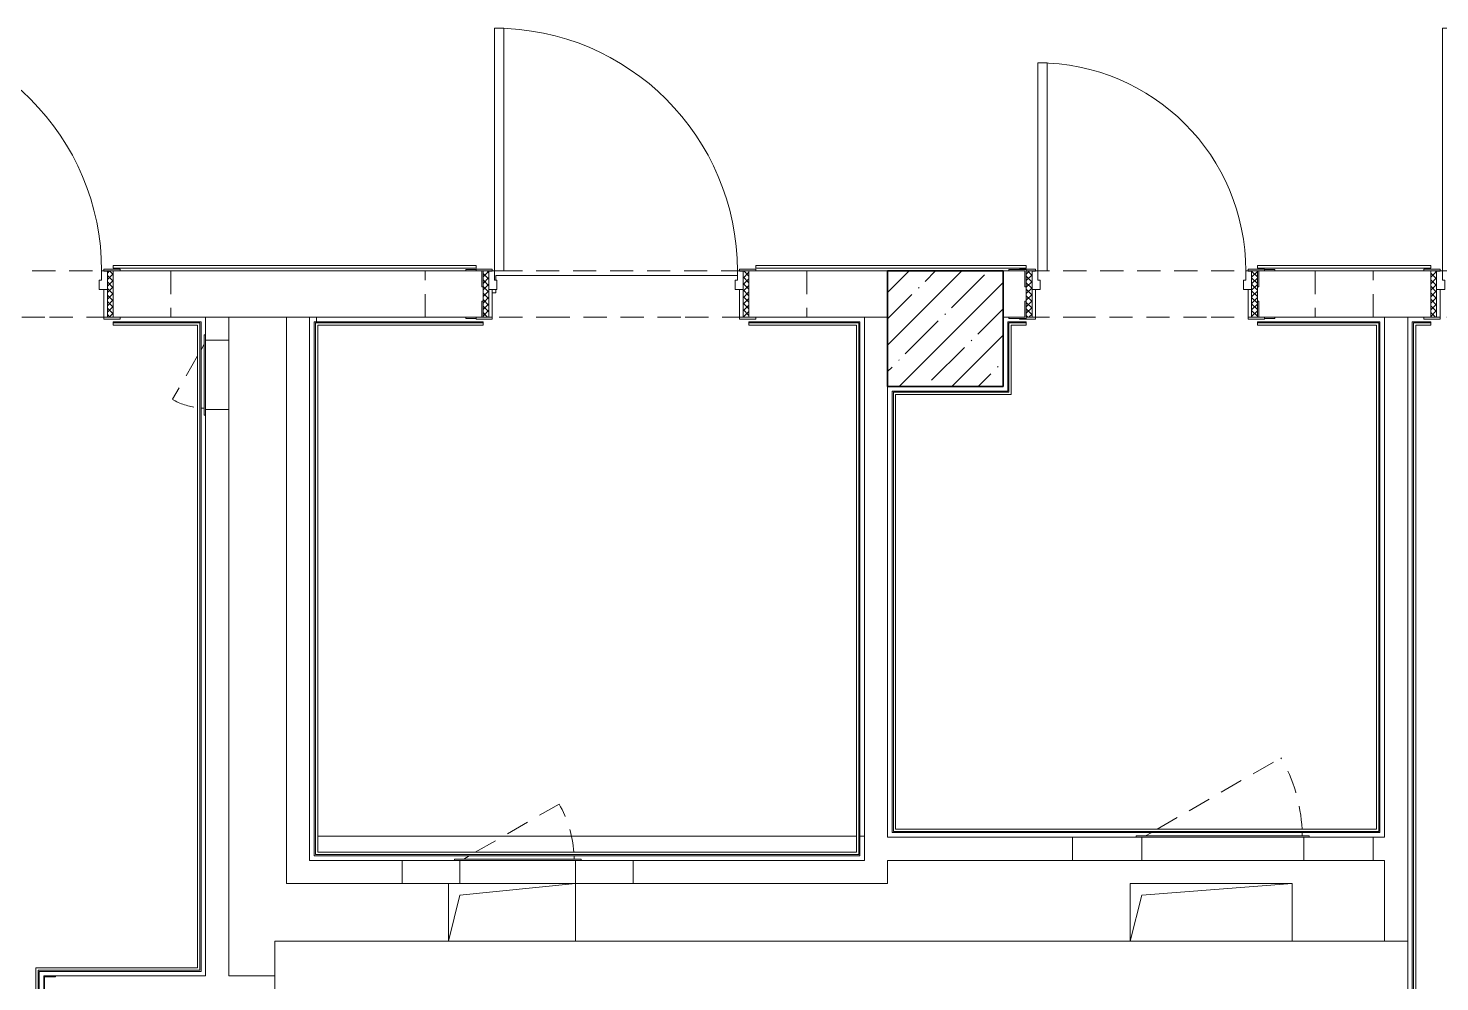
# Model space of a CAD drawing. Header units: millimetres. Extents: x 5993 to 95364, y 94667 to 143522.
# Drawn here: x 42367.9 to 42864.9, y 114343.1 to 114678.9 of the extents above; entities that cross this region are included whole.
import ezdxf

# ---------------------------------------------------------------- set-up
doc = ezdxf.new("R2010")
doc.units = ezdxf.units.MM
doc.linetypes.add('200_ШТРИХ__ш1_п0_6_', pattern=[160, 100, -60])
doc.linetypes.add('200_ШТРИХ_ш1п0_6_', pattern=[160, 100, -60])
for name, color, linetype, lineweight in [('0-2', 7, 'Continuous', 9), ('Двери', 7, 'Continuous', 9), ('Каркас_Импост', 7, 'Continuous', 13), ('Каркас_Импост-1', 7, 'Continuous', 9), ('Несущие колонны', 7, 'Continuous', 9), ('Несущие колонны-1', 7, 'Continuous', 35), ('Обобщенные модели', 7, 'Continuous', 9), ('Общие ребра', 7, 'Continuous', 9), ('Окна', 7, 'Continuous', 9), ('Открывание в плане-1', 7, '200_ШТРИХ__ш1_п0_6_', 9), ('Открывание-1', 7, 'Continuous', 9), ('Панель-2', 7, 'Continuous', 13), ('Перекрытия', 7, 'Continuous', 9), ('Перемычка_Пунктирные линии-1', 7, '200_ШТРИХ_ш1п0_6_', 9), ('Стены', 7, 'Continuous', 9), ('Стены-1', 7, 'Continuous', 13)]:
    doc.layers.add(name, color=color, linetype=linetype, lineweight=lineweight)
pattern_1 = [(135, (1726.41, 164.685), (-14.14214, -14.14214), []), (225, (1726.41, 164.685), (14.14214, -14.14214), [])]
pattern_2 = [(45, (-396.384, 164.685), (-14.1421, 14.1421), []), (135, (-396.384, 164.685), (-14.1421, -14.1421), [])]

# ---------------------------------------------------------------- blocks, each defined once
blk = doc.blocks.new('BSC_Колонна _Прямоугольная - 500х500-V71-АИ2_01_План напольных покрытий и плинтусов 1го этажа _Часть 2_')
at = {"layer": 'Несущие колонны'}
h = blk.add_hatch(dxfattribs=at)
h.set_pattern_fill('FP_81', color=256, style=0, pattern_type=2)
h.set_pattern_definition([(45, (-13000, -7650), (-114.0493, 114.0493), []), (45, (-12885.95, -7650), (-114.0493, 114.0493), [201.612, -40.322, 3.353, -36.97])])
h.paths.add_polyline_path([(-250, -250), (250, -250), (250, 250), (-250, 250)], flags=0)
at = {"layer": 'Несущие колонны-1'}
for p, q in [((250, 250), (-250, 250)), ((-250, 250), (-250, -250)), ((250, -250), (250, 250)), ((-250, -250), (250, -250))]:
    blk.add_line(p, q, dxfattribs=at)
blk = doc.blocks.new('Дверь_СКБ_1Ст_Внутренняя_ШЕР - СОШ_Д-12_Дв_1150x2100h_С_У учеников_ душевые-27987605-АИ2_01_План напольных покрытий и плинтусов 1го этажа _Часть 2_')
at = {"layer": 'Двери'}
h = blk.add_hatch(dxfattribs=at)
h.set_pattern_fill('FP_91', color=256, style=0, pattern_type=2)
h.set_pattern_definition(pattern_1)
h.paths.add_polyline_path([(587.5, -100), (587.5, 100), (562.5, 100), (562.5, -100)], flags=0)
at = {"layer": 'Каркас_Импост-1'}
h = blk.add_hatch(dxfattribs=at)
h.set_pattern_fill('FP_92', color=256, style=0, pattern_type=2)
h.set_pattern_definition(pattern_2)
h.paths.add_polyline_path([(-537.5, -100), (-537.5, 100), (-562.5, 100), (-562.5, -100)], flags=0)
at = {"layer": 'Каркас_Импост'}
for p, q in [((-522.5, 108), (-592.5, 108)), ((-592.5, 108), (-592.5, 106)), ((-537.5, 100), (-562.5, 100)), ((-562.5, 100), (-522.5, 100)), ((-512.5, 100), (-537.5, 100)), ((-537.5, 100), (-537.5, 20)), ((-537.5, -100), (-537.5, 100)), ((-522.5, 100), (-537.5, 100)), ((-537.5, 100), (-537.5, 99)), ((-537.5, 99), (-522.5, 99)), ((-522.5, 100), (-522.5, 108)), ((-522.5, 99), (-522.5, 100)), ((-512.5, 60), (-512.5, 100)), ((537.5, 100), (537.5, 60)), ((562.5, 100), (537.5, 100)), ((617.5, 108), (547.5, 108)), ((547.5, 108), (547.5, 100)), ((562.5, 100), (547.5, 100)), ((547.5, 100), (547.5, 99)), ((547.5, 100), (617.5, 100)), ((547.5, 99), (562.5, 99)), ((562.5, 20), (562.5, 100)), ((587.5, 100), (562.5, 100)), ((562.5, 100), (562.5, -100)), ((562.5, 99), (562.5, 100)), ((587.5, -100), (587.5, 100)), ((617.5, 100), (617.5, 108)), ((-562.5, 31), (-562.5, -31)), ((-537.5, 20), (-502.5, 20)), ((-522.5, 20), (-537.5, 20)), ((-537.5, 20), (-537.5, -100)), ((-522.5, -100), (-522.5, 20)), ((-502.5, 60), (-512.5, 60)), ((-502.5, 20), (-502.5, 60)), ((537.5, 60), (527.5, 60)), ((527.5, 60), (527.5, 20)), ((527.5, 20), (562.5, 20)), ((562.5, 20), (547.5, 20)), ((547.5, 20), (547.5, -100)), ((562.5, -100), (562.5, 20)), ((-592.5, -106), (-592.5, -108)), ((-592.5, -108), (-522.5, -108)), ((-562.5, -100), (-537.5, -100)), ((-522.5, -100), (-562.5, -100)), ((-537.5, -100), (-522.5, -100)), ((-522.5, -108), (-522.5, -100)), ((547.5, -100), (562.5, -100)), ((617.5, -100), (547.5, -100)), ((547.5, -100), (547.5, -108)), ((547.5, -108), (617.5, -108)), ((562.5, -100), (587.5, -100)), ((617.5, -108), (617.5, -100))]:
    blk.add_line(p, q, dxfattribs=at)
at = {"layer": 'Открывание-1'}
blk.add_arc((-512.5, 100), 1050, 360, 90, dxfattribs=at)
at = {"layer": 'Панель-2'}
for p, q in [((-512.5, 1150), (-512.5, 100)), ((-472.5, 1150), (-512.5, 1150)), ((-472.5, 100), (-472.5, 1150)), ((-512.5, 100), (-472.5, 100))]:
    blk.add_line(p, q, dxfattribs=at)
blk = doc.blocks.new('Дверь_СКБ_1Ст_Внутренняя_ШЕР - СОШ_Д-12_Дв_1150x2100h_С_У учеников_ душевые-27989864-АИ2_01_План напольных покрытий и плинтусов 1го этажа _Часть 2_')
at = {"layer": 'Двери'}
h = blk.add_hatch(dxfattribs=at)
h.set_pattern_fill('FP_91', color=256, style=0, pattern_type=2)
h.set_pattern_definition(pattern_1)
h.paths.add_polyline_path([(587.5, -100), (587.5, 100), (562.5, 100), (562.5, -100)], flags=0)
at = {"layer": 'Каркас_Импост-1'}
h = blk.add_hatch(dxfattribs=at)
h.set_pattern_fill('FP_92', color=256, style=0, pattern_type=2)
h.set_pattern_definition(pattern_2)
h.paths.add_polyline_path([(-562.5, -100), (-537.5, -100), (-537.5, 100), (-562.5, 100)], flags=0)
at = {"layer": 'Каркас_Импост'}
for p, q in [((-522.5, 108), (-592.5, 108)), ((-592.5, 108), (-592.5, 100)), ((-592.5, 100), (-522.5, 100)), ((-537.5, 100), (-562.5, 100)), ((-562.5, 100), (-562.5, -100)), ((-512.5, 100), (-537.5, 100)), ((-537.5, 100), (-537.5, 20)), ((-537.5, -100), (-537.5, 100)), ((-522.5, 100), (-537.5, 100)), ((-537.5, 100), (-537.5, 99)), ((-537.5, 99), (-522.5, 99)), ((-522.5, 100), (-522.5, 108)), ((-522.5, 99), (-522.5, 100)), ((-512.5, 60), (-512.5, 100)), ((537.5, 100), (537.5, 60)), ((562.5, 100), (537.5, 100)), ((617.5, 108), (547.5, 108)), ((547.5, 108), (547.5, 100)), ((562.5, 100), (547.5, 100)), ((547.5, 100), (547.5, 99)), ((547.5, 100), (617.5, 100)), ((547.5, 99), (562.5, 99)), ((562.5, 20), (562.5, 100)), ((587.5, 100), (562.5, 100)), ((562.5, 100), (562.5, -100)), ((562.5, 99), (562.5, 100)), ((587.5, -100), (587.5, 100)), ((617.5, 100), (617.5, 108)), ((-537.5, 20), (-502.5, 20)), ((-522.5, 20), (-537.5, 20)), ((-537.5, 20), (-537.5, -100)), ((-522.5, -100), (-522.5, 20)), ((-502.5, 60), (-512.5, 60)), ((-502.5, 20), (-502.5, 60)), ((537.5, 60), (527.5, 60)), ((527.5, 60), (527.5, 20)), ((527.5, 20), (562.5, 20)), ((562.5, 20), (547.5, 20)), ((547.5, 20), (547.5, -100)), ((562.5, -100), (562.5, 20)), ((-522.5, -100), (-592.5, -100)), ((-592.5, -100), (-592.5, -108)), ((-592.5, -108), (-522.5, -108)), ((-562.5, -100), (-537.5, -100)), ((-537.5, -100), (-522.5, -100)), ((-522.5, -108), (-522.5, -100)), ((547.5, -100), (562.5, -100)), ((617.5, -100), (547.5, -100)), ((547.5, -100), (547.5, -108)), ((547.5, -108), (617.5, -108)), ((562.5, -100), (587.5, -100)), ((617.5, -108), (617.5, -100))]:
    blk.add_line(p, q, dxfattribs=at)
at = {"layer": 'Открывание-1'}
blk.add_arc((-512.5, 100), 1050, 360, 90, dxfattribs=at)
at = {"layer": 'Панель-2'}
for p, q in [((-512.5, 1150), (-512.5, 100)), ((-472.5, 1150), (-512.5, 1150)), ((-472.5, 100), (-472.5, 1150)), ((-512.5, 100), (-472.5, 100))]:
    blk.add_line(p, q, dxfattribs=at)
blk = doc.blocks.new('Дверь_СКБ_1Ст_Внутренняя_ШЕР - СОШ_Д-5_Дв_1000x2100h_ПУИ-27948078-АИ2_01_План напольных покрытий и плинтусов 1го этажа _Часть 2_')
at = {"layer": 'Двери'}
h = blk.add_hatch(dxfattribs=at)
h.set_pattern_fill('FP_107', color=256, style=0, pattern_type=2)
h.set_pattern_definition([(135, (1801.41, 164.685), (-14.14214, -14.14214), []), (225, (1801.41, 164.685), (14.14214, -14.14214), [])])
h.paths.add_polyline_path([(512.5, -100), (512.5, 100), (487.5, 100), (487.5, -100)], flags=0)
at = {"layer": 'Каркас_Импост-1'}
h = blk.add_hatch(dxfattribs=at)
h.set_pattern_fill('FP_108', color=256, style=0, pattern_type=2)
h.set_pattern_definition([(45, (-321.384, 164.685), (-14.1421, 14.1421), []), (135, (-321.384, 164.685), (-14.1421, -14.1421), [])])
h.paths.add_polyline_path([(-462.5, -100), (-462.5, 100), (-487.5, 100), (-487.5, -100)], flags=0)
at = {"layer": 'Каркас_Импост'}
for p, q in [((-447.5, 108), (-517.5, 108)), ((-517.5, 108), (-517.5, 106)), ((-462.5, 100), (-487.5, 100)), ((-487.5, 100), (-447.5, 100)), ((-437.5, 100), (-462.5, 100)), ((-462.5, 100), (-462.5, 20)), ((-462.5, -100), (-462.5, 100)), ((-447.5, 100), (-462.5, 100)), ((-462.5, 100), (-462.5, 99)), ((-462.5, 99), (-447.5, 99)), ((-447.5, 100), (-447.5, 108)), ((-447.5, 99), (-447.5, 100)), ((-437.5, 60), (-437.5, 100)), ((462.5, 100), (462.5, 60)), ((487.5, 100), (462.5, 100)), ((542.5, 108), (472.5, 108)), ((472.5, 108), (472.5, 100)), ((487.5, 100), (472.5, 100)), ((472.5, 100), (472.5, 99)), ((472.5, 100), (542.5, 100)), ((472.5, 99), (487.5, 99)), ((487.5, 20), (487.5, 100)), ((512.5, 100), (487.5, 100)), ((487.5, 100), (487.5, -100)), ((487.5, 99), (487.5, 100)), ((512.5, -100), (512.5, 100)), ((542.5, 100), (542.5, 108)), ((-487.5, 31), (-487.5, -31)), ((-462.5, 20), (-427.5, 20)), ((-447.5, 20), (-462.5, 20)), ((-462.5, 20), (-462.5, -100)), ((-447.5, -100), (-447.5, 20)), ((-427.5, 60), (-437.5, 60)), ((-427.5, 20), (-427.5, 60)), ((462.5, 60), (452.5, 60)), ((452.5, 60), (452.5, 20)), ((452.5, 20), (487.5, 20)), ((487.5, 20), (472.5, 20)), ((472.5, 20), (472.5, -100)), ((487.5, -100), (487.5, 20)), ((-517.5, -106), (-517.5, -108)), ((-517.5, -108), (-447.5, -108)), ((-487.5, -100), (-462.5, -100)), ((-447.5, -100), (-487.5, -100)), ((-462.5, -100), (-447.5, -100)), ((-447.5, -108), (-447.5, -100)), ((472.5, -100), (487.5, -100)), ((542.5, -100), (472.5, -100)), ((472.5, -100), (472.5, -108)), ((472.5, -108), (542.5, -108)), ((487.5, -100), (512.5, -100)), ((542.5, -108), (542.5, -100))]:
    blk.add_line(p, q, dxfattribs=at)
at = {"layer": 'Открывание-1'}
blk.add_arc((-437.5, 100), 900, 360, 90, dxfattribs=at)
at = {"layer": 'Панель-2'}
for p, q in [((-437.5, 1000), (-437.5, 100)), ((-397.5, 1000), (-437.5, 1000)), ((-397.5, 100), (-397.5, 1000)), ((-437.5, 100), (-397.5, 100))]:
    blk.add_line(p, q, dxfattribs=at)
blk = doc.blocks.new('Дверь_СКБ_1Ст_Внутренняя_ШЕР - СОШ_Д-11_Дв_1150x2100h_с_у МГН и персонала_ КЛГ-27989321-АИ2_01_План напольных покрытий и плинтусов 1го этажа _Часть 2_')
at = {"layer": 'Двери'}
h = blk.add_hatch(dxfattribs=at)
h.set_pattern_fill('FP_91', color=256, style=0, pattern_type=2)
h.set_pattern_definition(pattern_1)
h.paths.add_polyline_path([(587.5, -100), (587.5, 100), (562.5, 100), (562.5, -100)], flags=0)
at = {"layer": 'Каркас_Импост-1'}
h = blk.add_hatch(dxfattribs=at)
h.set_pattern_fill('FP_92', color=256, style=0, pattern_type=2)
h.set_pattern_definition(pattern_2)
h.paths.add_polyline_path([(-537.5, -100), (-537.5, 100), (-562.5, 100), (-562.5, -100)], flags=0)
at = {"layer": 'Каркас_Импост'}
for p, q in [((-522.5, 108), (-592.5, 108)), ((-592.5, 108), (-592.5, 100)), ((-592.5, 100), (-522.5, 100)), ((-537.5, 100), (-562.5, 100)), ((-562.5, 100), (-562.5, -100)), ((-512.5, 100), (-537.5, 100)), ((-537.5, 100), (-537.5, 20)), ((-537.5, -100), (-537.5, 100)), ((-522.5, 100), (-537.5, 100)), ((-537.5, 100), (-537.5, 99)), ((-537.5, 99), (-522.5, 99)), ((-522.5, 100), (-522.5, 108)), ((-522.5, 99), (-522.5, 100)), ((-512.5, 60), (-512.5, 100)), ((537.5, 100), (537.5, 60)), ((562.5, 100), (537.5, 100)), ((617.5, 108), (547.5, 108)), ((547.5, 108), (547.5, 100)), ((562.5, 100), (547.5, 100)), ((547.5, 100), (547.5, 99)), ((547.5, 100), (617.5, 100)), ((547.5, 99), (562.5, 99)), ((562.5, 20), (562.5, 100)), ((587.5, 100), (562.5, 100)), ((562.5, 100), (562.5, -100)), ((562.5, 99), (562.5, 100)), ((587.5, -100), (587.5, 100)), ((617.5, 100), (617.5, 108)), ((-537.5, 20), (-502.5, 20)), ((-522.5, 20), (-537.5, 20)), ((-537.5, 20), (-537.5, -100)), ((-522.5, -100), (-522.5, 20)), ((-502.5, 60), (-512.5, 60)), ((-502.5, 20), (-502.5, 60)), ((537.5, 60), (527.5, 60)), ((527.5, 60), (527.5, 20)), ((527.5, 20), (562.5, 20)), ((562.5, 20), (547.5, 20)), ((547.5, 20), (547.5, -100)), ((562.5, -100), (562.5, 20)), ((-522.5, -100), (-592.5, -100)), ((-592.5, -100), (-592.5, -108)), ((-592.5, -108), (-522.5, -108)), ((-562.5, -100), (-537.5, -100)), ((-537.5, -100), (-522.5, -100)), ((-522.5, -108), (-522.5, -100)), ((547.5, -100), (562.5, -100)), ((617.5, -100), (547.5, -100)), ((547.5, -100), (547.5, -108)), ((547.5, -108), (617.5, -108)), ((562.5, -100), (587.5, -100)), ((617.5, -108), (617.5, -100))]:
    blk.add_line(p, q, dxfattribs=at)
at = {"layer": 'Открывание-1'}
blk.add_arc((-512.5, 100), 1050, 360, 90, dxfattribs=at)
at = {"layer": 'Панель-2'}
for p, q in [((-512.5, 1150), (-512.5, 100)), ((-472.5, 1150), (-512.5, 1150)), ((-472.5, 100), (-472.5, 1150)), ((-512.5, 100), (-472.5, 100))]:
    blk.add_line(p, q, dxfattribs=at)
blk = doc.blocks.new('Фахверк_СКБ_Уголок - 200_4010_1-27904659-АИ2_01_План напольных покрытий и плинтусов 1го этажа _Часть 2_')
at = {"layer": 'Обобщенные модели'}
for p, q in [((125, 156), (50, 156)), ((50, 156), (50, 150)), ((50, 150), (119, 150)), ((119, 150), (119, 81)), ((125, 81), (125, 156)), ((119, 81), (125, 81)), ((125, 19), (119, 19)), ((119, 19), (119, -50)), ((125, -56), (125, 19)), ((119, -50), (50, -50)), ((50, -50), (50, -56)), ((50, -56), (125, -56))]:
    blk.add_line(p, q, dxfattribs=at)
blk = doc.blocks.new('АР_Перемычка - АР_Перемычка-27948074-АИ2_01_План напольных покрытий и плинтусов 1го этажа _Часть 2_')
at = {"layer": 'Перемычка_Пунктирные линии-1'}
for p, q in [((0, 100), (1250, 100)), ((1250, 100), (1250, -100)), ((0, -31), (0, 31)), ((0, -100), (200, -100)), ((200, -100), (800, -100)), ((800, -100), (1250, -100))]:
    blk.add_line(p, q, dxfattribs=at)
blk = doc.blocks.new('АР_Перемычка - АР_Перемычка-27988150-АИ2_01_План напольных покрытий и плинтусов 1го этажа _Часть 2_')
at = {"layer": 'Перемычка_Пунктирные линии-1'}
for p, q in [((0, 100), (1400, 100)), ((1400, 100), (1400, -100)), ((0, -31), (0, 31)), ((0, -100), (275, -100)), ((275, -100), (875, -100)), ((875, -100), (1400, -100))]:
    blk.add_line(p, q, dxfattribs=at)
blk = doc.blocks.new('АР_Перемычка - АР_Перемычка-27989294-АИ2_01_План напольных покрытий и плинтусов 1го этажа _Часть 2_')
at = {"layer": 'Обобщенные модели'}
blk.add_line((-250, -100), (-243, -100), dxfattribs=at)
at = {"layer": 'Перемычка_Пунктирные линии-1'}
for p, q in [((-250, 100), (1400, 100)), ((-250, -100), (-250, 100)), ((1400, 100), (1400, -100)), ((-250, -100), (275, -100)), ((275, -100), (875, -100)), ((875, -100), (1400, -100))]:
    blk.add_line(p, q, dxfattribs=at)
blk = doc.blocks.new('154_Стойка_СКБ_Уголок - СМ-2230_200-V181-АИ2_01_План напольных покрытий и плинтусов 1го этажа _Часть 2_')
at = {"layer": 'Обобщенные модели'}
for p, q in [((131, 81), (131, 150)), ((200, 156), (155, 156)), ((155, 150), (200, 150)), ((200, 150), (200, 156)), ((125, 81), (131, 81)), ((131, 19), (125, 19)), ((131, -50), (131, 19)), ((200, -50), (155, -50)), ((155, -56), (200, -56)), ((200, -56), (200, -50))]:
    blk.add_line(p, q, dxfattribs=at)
blk = doc.blocks.new('154_Фахверк_СКБ_Швеллер - Тип_100_4010-27789772-АИ2_01_План напольных покрытий и плинтусов 1го этажа _Часть 2_')
at = {"layer": 'Обобщенные модели'}
for p, q in [((175, 50), (125, 50)), ((125, 50), (125, -50)), ((128, 47), (175, 47)), ((128, -47), (128, 47)), ((175, 47), (175, 50)), ((125, -50), (175, -50)), ((175, -47), (128, -47)), ((175, -50), (175, -47))]:
    blk.add_line(p, q, dxfattribs=at)
blk = doc.blocks.new('AR_Отверстие Ниша - Лючок-32405838-АИ2_01_План напольных покрытий и плинтусов 1го этажа _Часть 2_')
at = {"layer": 'Окна'}
for p, q in [((-350, 50), (350, 50)), ((-350, -50), (-350, 50)), ((350, 50), (350, -50)), ((350, -50), (-350, -50))]:
    blk.add_line(p, q, dxfattribs=at)
blk = doc.blocks.new('Л_Общий_Лючок - Лючок-29741595-АИ2_01_План напольных покрытий и плинтусов 1го этажа _Часть 2_')
at = {"layer": 'Окна'}
for p, q in [((-24, 0), (-24, -6)), ((0, 0), (-24, 0)), ((724, 0), (700, 0)), ((724, 0), (724, -6)), ((-24, -6), (724, -6))]:
    blk.add_line(p, q, dxfattribs=at)
at = {"layer": 'Открывание в плане-1'}
for p, q in [((633.4, -35), (98.2, -344)), ((683.6, -6), (659.4, -20))]:
    blk.add_line(p, q, dxfattribs=at)
for start, end in [(180.5011, 181.67034), (182.9231, 210)]:
    blk.add_arc((694, 0), 688, start, end, dxfattribs=at)
blk = doc.blocks.new('AR_Отверстие Ниша - Лючок-32401455-АИ2_01_План напольных покрытий и плинтусов 1го этажа _Часть 2_')
at = {"layer": 'Окна'}
for p, q in [((-250, 50), (250, 50)), ((-250, -50), (-250, 50)), ((250, 50), (250, -50)), ((250, -50), (-250, -50))]:
    blk.add_line(p, q, dxfattribs=at)
blk = doc.blocks.new('Л_Общий_Лючок - Лючок-V186-АИ2_01_План напольных покрытий и плинтусов 1го этажа _Часть 2_')
at = {"layer": 'Окна'}
for p, q in [((-24, 0), (-24, -6)), ((0, 0), (-24, 0)), ((524, 0), (500, 0)), ((524, 0), (524, -6)), ((-24, -6), (524, -6))]:
    blk.add_line(p, q, dxfattribs=at)
at = {"layer": 'Открывание в плане-1'}
for p, q in [((433.4, -35), (71.4, -244)), ((483.6, -6), (459.4, -20))]:
    blk.add_line(p, q, dxfattribs=at)
for start, end in [(180.70805, 182.36015), (184.13027, 210)]:
    blk.add_arc((494, 0), 488, start, end, dxfattribs=at)
blk = doc.blocks.new('AR_Отверстие Ниша - Лючок-32401566-АИ2_01_План напольных покрытий и плинтусов 1го этажа _Часть 2_')
at = {"layer": 'Окна'}
for p, q in [((-150, 50), (150, 50)), ((-150, -50), (-150, 50)), ((150, 50), (150, -50)), ((150, -50), (-150, -50))]:
    blk.add_line(p, q, dxfattribs=at)
blk = doc.blocks.new('Л_Общий_Лючок - Лючок-V192-АИ2_01_План напольных покрытий и плинтусов 1го этажа _Часть 2_')
at = {"layer": 'Окна'}
for p, q in [((-24, 0), (-24, -6)), ((324, 0), (324, -6)), ((-24, -6), (324, -6))]:
    blk.add_line(p, q, dxfattribs=at)
at = {"layer": 'Открывание в плане-1'}
for p, q in [((16.4, -6), (40.6, -20)), ((66.6, -35), (255.4, -144))]:
    blk.add_line(p, q, dxfattribs=at)
for start, end in [(330, 353.00149), (356.00085, 358.80026)]:
    blk.add_arc((6, 0), 288, start, end, dxfattribs=at)
blk = doc.blocks.new('АР_Перемычка1 - АР_Перемычка 2-29726404-АИ2_01_План напольных покрытий и плинтусов 1го этажа _Часть 2_')
at = {"layer": 'Перемычка_Пунктирные линии-1'}
for p, q in [((-250, 50), (0, 50)), ((-250, 50), (-250, -50)), ((500, 50), (750, 50)), ((750, -50), (750, 50)), ((-250, -50), (0, -50)), ((500, -50), (750, -50))]:
    blk.add_line(p, q, dxfattribs=at)
blk = doc.blocks.new('АР_Перемычка1 - АР_Перемычка 2-29812545-АИ2_01_План напольных покрытий и плинтусов 1го этажа _Часть 2_')
at = {"layer": 'Перемычка_Пунктирные линии-1'}
for p, q in [((-300, 50), (0, 50)), ((-300, 50), (-300, -50)), ((700, 50), (1000, 50)), ((1000, -50), (1000, 50)), ((-300, -50), (0, -50)), ((700, -50), (1000, -50))]:
    blk.add_line(p, q, dxfattribs=at)
blk = doc.blocks.new('AR_Отверстие прямоугольное _в плите_ - AR_Отверстие прямоугольное _в плите_-30459209-АИ2_01_План напольных покрытий и плинтусов 1го этажа _Часть 2_')
at = {"layer": 'Обобщенные модели'}
for p, q in [((-275, 125), (-275, -125)), ((-225, 75), (275, 125)), ((275, -125), (275, 125)), ((-275, -125), (-225, 75))]:
    blk.add_line(p, q, dxfattribs=at)
blk = doc.blocks.new('AR_Отверстие прямоугольное _в плите_ - AR_Отверстие прямоугольное _в плите_-30459221-АИ2_01_План напольных покрытий и плинтусов 1го этажа _Часть 2_')
at = {"layer": 'Обобщенные модели'}
for p, q in [((350, 125), (-350, 125)), ((-350, 125), (-350, -125)), ((-300, 75), (350, 125)), ((350, -125), (350, 125)), ((-350, -125), (-300, 75))]:
    blk.add_line(p, q, dxfattribs=at)

msp = doc.modelspace()

# ---------------------------------------------------------------- linework, layer by layer
at = {"layer": 'Общие ребра'}
for p, q in [((42397.79, 114575.08), (42427.5, 114575.08)), ((42427.5, 114575.08), (42428.31, 114575.08)), ((42428.31, 114575.08), (42428.31, 114347.99)), ((42469.01, 114574.27), (42469.01, 114575.08)), ((42469.01, 114575.08), (42528.02, 114575.08)), ((42469.01, 114575.08), (42469.01, 114574.27)), ((42469.01, 114387.87), (42469.01, 114574.27)), ((42621.63, 114575.08), (42659.47, 114575.08)), ((42659.47, 114575.08), (42660.29, 114575.08)), ((42660.29, 114575.08), (42660.29, 114388.69)), ((42713.2, 114575.08), (42719.3, 114575.08)), ((42713.2, 114574.27), (42713.2, 114575.08)), ((42713.2, 114574.27), (42713.2, 114550.66)), ((42800.7, 114575.08), (42843.43, 114575.08)), ((42843.43, 114575.08), (42843.43, 114574.27)), ((42843.43, 114396.01), (42843.43, 114574.27)), ((42855.64, 114575.08), (42855.64, 114335.37)), ((42855.64, 114575.08), (42856.45, 114575.08)), ((42861.74, 114575.08), (42856.45, 114575.08)), ((42672.5, 114550.66), (42672.5, 114396.01)), ((42672.5, 114550.66), (42673.31, 114550.66)), ((42712.79, 114550.66), (42673.31, 114550.66)), ((42713.2, 114550.66), (42712.79, 114550.66)), ((42673.31, 114396.01), (42672.5, 114396.01)), ((42673.31, 114396.01), (42842.61, 114396.01)), ((42843.43, 114396.01), (42842.61, 114396.01)), ((42469.82, 114387.87), (42469.01, 114387.87)), ((42660.29, 114387.87), (42469.82, 114387.87)), ((42660.29, 114388.69), (42660.29, 114387.87)), ((42428.31, 114347.18), (42371.33, 114347.18)), ((42371.33, 114346.77), (42371.33, 114347.18)), ((42371.33, 114335.37), (42371.33, 114346.77)), ((42428.31, 114347.99), (42428.31, 114347.18))]:
    msp.add_line(p, q, dxfattribs=at)
at = {"layer": 'Перекрытия'}
for p, q in [((42617.56, 114591.77), (42532.5, 114591.77)), ((42532.5, 114591.77), (42532.5, 114590.14)), ((42532.5, 114585.67), (42531.28, 114585.67)), ((42532.5, 114586.89), (42532.5, 114585.67)), ((42469.42, 114577.12), (42469.42, 114575.49)), ((42469.82, 114394.39), (42659.47, 114394.39)), ((42660.68, 114394.39), (42662.32, 114394.39))]:
    msp.add_line(p, q, dxfattribs=at)
at = {"layer": 'Стены'}
for p, q in [((42397.79, 114595.35), (42525.58, 114595.35)), ((42397.79, 114594.37), (42397.79, 114595.35)), ((42525.58, 114594.37), (42397.79, 114594.37)), ((42525.58, 114594.37), (42525.58, 114595.35)), ((42624.07, 114595.35), (42719.3, 114595.35)), ((42624.07, 114594.37), (42624.07, 114595.35)), ((42719.3, 114594.37), (42624.07, 114594.37)), ((42719.3, 114594.37), (42719.3, 114595.35)), ((42800.7, 114595.35), (42861.74, 114595.35)), ((42800.7, 114594.37), (42800.7, 114595.35)), ((42861.74, 114594.37), (42800.7, 114594.37)), ((42861.74, 114594.37), (42861.74, 114595.35))]:
    msp.add_line(p, q, dxfattribs=at)
at = {"layer": 'Стены-1'}
for p, q in [((42521.92, 114593.4), (42400.23, 114593.4)), ((42670.46, 114593.4), (42624.07, 114593.4)), ((42713.2, 114593.4), (42711.16, 114593.4)), ((42859.3, 114593.4), (42806.8, 114593.4)), ((42427.5, 114575.49), (42397.79, 114575.49)), ((42397.79, 114575.49), (42397.79, 114574.27)), ((42397.79, 114574.27), (42427.5, 114574.27)), ((42400.23, 114577.12), (42521.92, 114577.12)), ((42428.31, 114575.49), (42427.5, 114575.49)), ((42427.5, 114574.27), (42427.5, 114347.99)), ((42428.72, 114575.49), (42428.31, 114575.49)), ((42428.72, 114347.99), (42428.72, 114575.49)), ((42438.49, 114577.12), (42430.35, 114577.12)), ((42430.35, 114577.12), (42430.35, 114568.98)), ((42438.49, 114568.98), (42438.49, 114577.12)), ((42466.97, 114577.12), (42458.83, 114577.12)), ((42458.83, 114577.12), (42458.83, 114385.84)), ((42466.97, 114385.84), (42466.97, 114577.12)), ((42528.02, 114575.49), (42468.6, 114575.49)), ((42468.6, 114575.49), (42468.6, 114575.08)), ((42468.6, 114575.08), (42468.6, 114574.27)), ((42468.6, 114574.27), (42468.6, 114387.47)), ((42469.82, 114388.69), (42469.82, 114574.27)), ((42469.82, 114574.27), (42528.02, 114574.27)), ((42528.02, 114574.27), (42528.02, 114575.49)), ((42659.47, 114575.49), (42621.63, 114575.49)), ((42621.63, 114575.49), (42621.63, 114574.27)), ((42621.63, 114574.27), (42659.47, 114574.27)), ((42624.07, 114577.12), (42670.46, 114577.12)), ((42660.29, 114575.49), (42659.47, 114575.49)), ((42659.47, 114574.27), (42659.47, 114388.69)), ((42660.7, 114575.49), (42660.29, 114575.49)), ((42660.7, 114388.69), (42660.7, 114575.49)), ((42670.46, 114577.12), (42662.32, 114577.12)), ((42662.32, 114577.12), (42662.32, 114385.84)), ((42711.16, 114577.12), (42713.2, 114577.12)), ((42719.3, 114575.49), (42712.79, 114575.49)), ((42712.79, 114575.49), (42712.79, 114575.08)), ((42712.79, 114575.08), (42712.79, 114574.27)), ((42712.79, 114574.27), (42712.79, 114551.07)), ((42714.01, 114574.27), (42719.3, 114574.27)), ((42714.01, 114549.85), (42714.01, 114574.27)), ((42719.3, 114574.27), (42719.3, 114575.49)), ((42843.84, 114575.49), (42800.7, 114575.49)), ((42800.7, 114575.49), (42800.7, 114574.27)), ((42800.7, 114574.27), (42842.61, 114574.27)), ((42806.8, 114577.12), (42859.3, 114577.12)), ((42842.61, 114574.27), (42842.61, 114396.83)), ((42843.84, 114575.08), (42843.84, 114575.49)), ((42843.84, 114574.27), (42843.84, 114575.08)), ((42843.84, 114395.61), (42843.84, 114574.27)), ((42853.6, 114577.12), (42845.46, 114577.12)), ((42845.46, 114577.12), (42845.46, 114393.98)), ((42853.6, 114357.35), (42853.6, 114577.12)), ((42855.64, 114575.49), (42855.23, 114575.49)), ((42855.23, 114575.49), (42855.23, 114335.37)), ((42856.45, 114575.49), (42855.64, 114575.49)), ((42861.74, 114575.49), (42856.45, 114575.49)), ((42856.45, 114335.37), (42856.45, 114574.27)), ((42856.45, 114574.27), (42861.74, 114574.27)), ((42861.74, 114574.27), (42861.74, 114575.49)), ((42670.46, 114393.98), (42670.46, 114552.7)), ((42672.5, 114551.07), (42672.09, 114551.07)), ((42672.09, 114551.07), (42672.09, 114395.61)), ((42673.31, 114551.07), (42672.5, 114551.07)), ((42712.79, 114551.07), (42673.31, 114551.07)), ((42673.31, 114396.83), (42673.31, 114549.85)), ((42673.31, 114549.85), (42712.79, 114549.85)), ((42712.79, 114549.85), (42713.2, 114549.85)), ((42713.2, 114549.85), (42714.01, 114549.85)), ((42430.35, 114544.56), (42430.35, 114345.14)), ((42438.49, 114345.14), (42438.49, 114544.56)), ((42672.09, 114395.61), (42672.5, 114395.61)), ((42672.5, 114395.61), (42673.31, 114395.61)), ((42842.61, 114396.83), (42673.31, 114396.83)), ((42673.31, 114395.61), (42842.61, 114395.61)), ((42842.61, 114395.61), (42843.43, 114395.61)), ((42843.43, 114395.61), (42843.84, 114395.61)), ((42758.04, 114393.98), (42670.46, 114393.98)), ((42845.46, 114393.98), (42818.93, 114393.98)), ((42458.83, 114385.84), (42458.83, 114377.7)), ((42517.93, 114385.84), (42466.97, 114385.84)), ((42468.6, 114387.47), (42469.01, 114387.47)), ((42469.01, 114387.47), (42469.82, 114387.47)), ((42659.47, 114388.69), (42469.82, 114388.69)), ((42469.82, 114387.47), (42660.7, 114387.47)), ((42662.32, 114385.84), (42562.53, 114385.84)), ((42660.7, 114387.87), (42660.7, 114388.69)), ((42660.7, 114387.47), (42660.7, 114387.87)), ((42670.46, 114377.7), (42670.46, 114385.84)), ((42670.46, 114385.84), (42760, 114385.84)), ((42816.97, 114385.84), (42845.46, 114385.84)), ((42845.46, 114385.84), (42845.46, 114357.35)), ((42458.83, 114377.7), (42519.88, 114377.7)), ((42560.58, 114377.7), (42670.46, 114377.7)), ((42853.6, 114357.35), (42454.76, 114357.35)), ((42454.76, 114357.35), (42454.76, 114337)), ((42845.46, 114357.35), (42853.6, 114357.35)), ((42853.6, 114337), (42853.6, 114357.35)), ((42427.5, 114347.99), (42370.52, 114347.99)), ((42370.52, 114347.99), (42370.52, 114347.18)), ((42370.52, 114347.18), (42370.52, 114346.77)), ((42370.52, 114346.77), (42370.52, 114335.37)), ((42371.74, 114346.77), (42428.72, 114346.77)), ((42371.74, 114335.37), (42371.74, 114346.77)), ((42430.35, 114345.14), (42377.44, 114345.14)), ((42428.72, 114347.18), (42428.72, 114347.99)), ((42428.72, 114346.77), (42428.72, 114347.18)), ((42454.76, 114345.14), (42438.49, 114345.14)), ((42454.76, 114337), (42454.76, 114345.14))]:
    msp.add_line(p, q, dxfattribs=at)

# ---------------------------------------------------------------- block references
at = {"layer": '0-2', "xscale": 0.08139549610658335, "yscale": 0.08139549610658335, "zscale": 0.08139549610658335}
for name, p in [('Дверь_СКБ_1Ст_Внутренняя_ШЕР - СОШ_Д-12_Дв_1150x2100h_С_У учеников_ душевые-27987605-АИ2_01_План напольных покрытий и плинтусов 1го этажа _Часть 2_', (42349.97, 114585.26)), ('Дверь_СКБ_1Ст_Внутренняя_ШЕР - СОШ_Д-11_Дв_1150x2100h_с_у МГН и персонала_ КЛГ-27989321-АИ2_01_План напольных покрытий и плинтусов 1го этажа _Часть 2_', (42573.81, 114585.26)), ('Дверь_СКБ_1Ст_Внутренняя_ШЕР - СОШ_Д-12_Дв_1150x2100h_С_У учеников_ душевые-27989864-АИ2_01_План напольных покрытий и плинтусов 1го этажа _Часть 2_', (42907.53, 114585.26)), ('Дверь_СКБ_1Ст_Внутренняя_ШЕР - СОШ_Д-5_Дв_1000x2100h_ПУИ-27948078-АИ2_01_План напольных покрытий и плинтусов 1го этажа _Часть 2_', (42758.98, 114585.26)), ('АР_Перемычка - АР_Перемычка-27988150-АИ2_01_План напольных покрытий и плинтусов 1го этажа _Часть 2_', (42304.18, 114585.26)), ('АР_Перемычка - АР_Перемычка-27989294-АИ2_01_План напольных покрытий и плинтусов 1го этажа _Часть 2_', (42528.02, 114585.26)), ('BSC_Колонна _Прямоугольная - 500х500-V71-АИ2_01_План напольных покрытий и плинтусов 1го этажа _Часть 2_', (42690.81, 114573.05)), ('Фахверк_СКБ_Уголок - 200_4010_1-27904659-АИ2_01_План напольных покрытий и плинтусов 1го этажа _Часть 2_', (42709.13, 114581.19)), ('АР_Перемычка - АР_Перемычка-27948074-АИ2_01_План напольных покрытий и плинтусов 1го этажа _Часть 2_', (42719.3, 114585.26)), ('154_Стойка_СКБ_Уголок - СМ-2230_200-V181-АИ2_01_План напольных покрытий и плинтусов 1го этажа _Часть 2_', (42790.52, 114581.19)), ('АР_Перемычка - АР_Перемычка-27989294-АИ2_01_План напольных покрытий и плинтусов 1го этажа _Часть 2_', (42861.74, 114585.26)), ('АР_Перемычка1 - АР_Перемычка 2-29812545-АИ2_01_План напольных покрытий и плинтусов 1го этажа _Часть 2_', (42760, 114389.91)), ('AR_Отверстие Ниша - Лючок-32405838-АИ2_01_План напольных покрытий и плинтусов 1го этажа _Часть 2_', (42788.49, 114389.91)), ('АР_Перемычка1 - АР_Перемычка 2-29726404-АИ2_01_План напольных покрытий и плинтусов 1го этажа _Часть 2_', (42519.88, 114381.77)), ('AR_Отверстие Ниша - Лючок-32401455-АИ2_01_План напольных покрытий и плинтусов 1го этажа _Часть 2_', (42540.23, 114381.77)), ('AR_Отверстие прямоугольное _в плите_ - AR_Отверстие прямоугольное _в плите_-30459209-АИ2_01_План напольных покрытий и плинтусов 1го этажа _Часть 2_', (42538.2, 114367.53)), ('AR_Отверстие прямоугольное _в плите_ - AR_Отверстие прямоугольное _в плите_-30459221-АИ2_01_План напольных покрытий и плинтусов 1го этажа _Часть 2_', (42784.42, 114367.53)), ('154_Фахверк_СКБ_Швеллер - Тип_100_4010-27789772-АИ2_01_План напольных покрытий и плинтусов 1го этажа _Часть 2_', (42363.2, 114341.07))]:
    msp.add_blockref(name, p, dxfattribs=at)
for name, p, rotation in [('154_Стойка_СКБ_Уголок - СМ-2230_200-V181-АИ2_01_План напольных покрытий и плинтусов 1го этажа _Часть 2_', (42538.2, 114589.33), 180), ('Л_Общий_Лючок - Лючок-V192-АИ2_01_План напольных покрытий и плинтусов 1го этажа _Часть 2_', (42430.35, 114568.98), 269.9999999999997), ('AR_Отверстие Ниша - Лючок-32401566-АИ2_01_План напольных покрытий и плинтусов 1го этажа _Часть 2_', (42434.42, 114556.77), 89.9999999999997), ('Л_Общий_Лючок - Лючок-29741595-АИ2_01_План напольных покрытий и плинтусов 1го этажа _Часть 2_', (42816.97, 114393.98), 180), ('Л_Общий_Лючок - Лючок-V186-АИ2_01_План напольных покрытий и плинтусов 1го этажа _Часть 2_', (42560.58, 114385.84), 180)]:
    msp.add_blockref(name, p, dxfattribs=dict(at, rotation=rotation))

doc.saveas('drawing.dxf')
